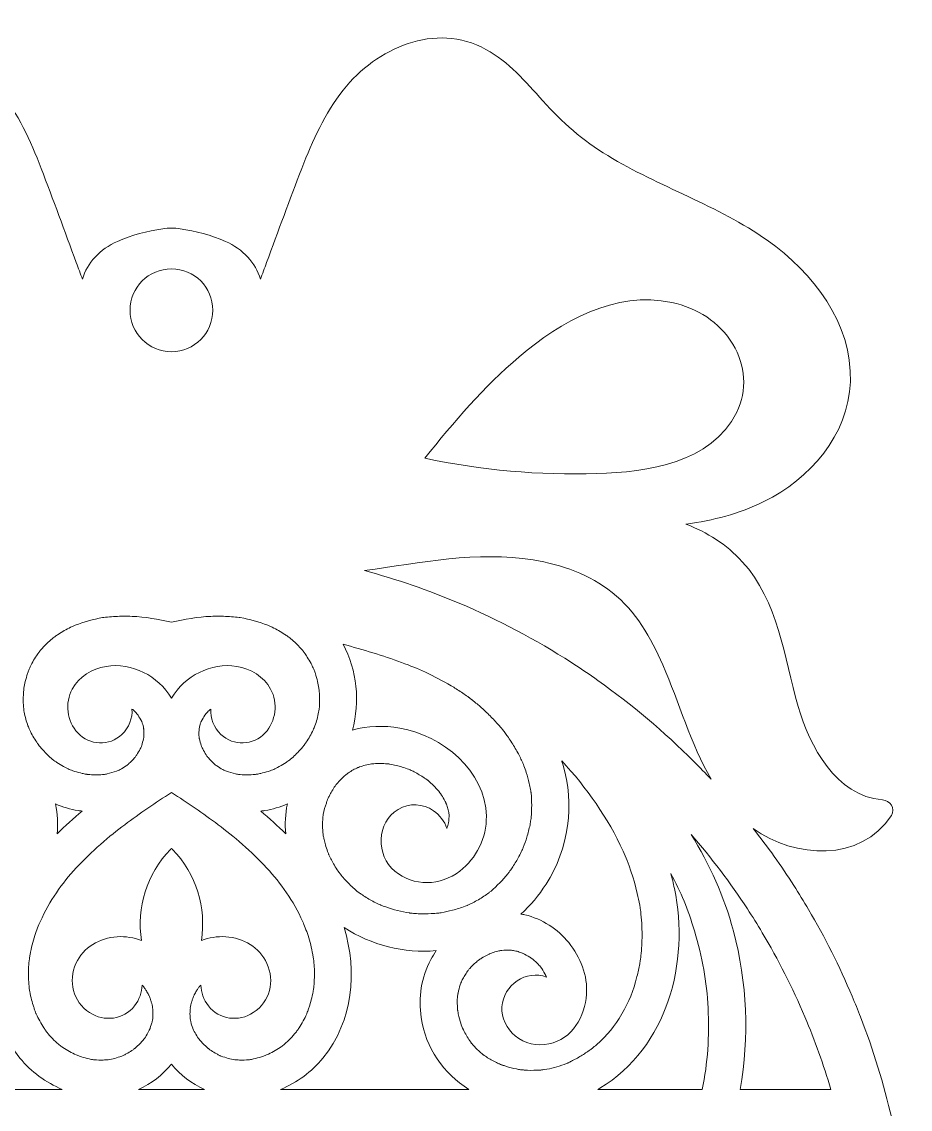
# Model space of a CAD drawing. Extents: x 466 to 614, y -640 to -438.
# Drawn here: x 524.9 to 614.4, y -548 to -438.4 of the extents above; entities that cross this region are included whole.
import ezdxf

# ---------------------------------------------------------------- set-up
doc = ezdxf.new("R2010")
doc.units = 0
doc.header["$MEASUREMENT"] = 0
doc.layers.add('Layer 1', color=7, linetype='Continuous', lineweight=0)

msp = doc.modelspace()

# ---------------------------------------------------------------- linework, layer by layer
at = {"layer": 'Layer 1'}
for points, knots in [([(614.2, -559.45), (613.62, -552.3), (612.03, -545.33), (609.43, -538.66), (609.17, -537.96), (608.88, -537.27), (608.59, -536.58), (607.31, -533.55), (605.85, -530.63), (604.19, -527.83), (603.72, -527.01), (603.22, -526.21), (602.71, -525.41), (601.44, -523.43), (600.08, -521.52), (598.63, -519.66), (602.79, -522.69), (609.45, -523.12), (612.54, -518.35), (613, -517.64), (612.38, -516.84), (611.64, -516.78), (606.96, -516.4), (604.3, -511.36), (603.15, -507.37), (601.7, -502.36), (601.18, -496.79), (597.51, -492.78), (595.92, -491.03), (593.97, -489.82), (591.84, -488.99), (594.56, -488.63), (597.21, -487.96), (599.7, -486.73), (604.34, -484.43), (608.21, -480.03), (608.41, -474.67), (608.64, -468.74), (604.65, -463.65), (600.04, -460.39), (595.05, -456.87), (589.15, -455.01), (583.96, -451.86), (581.46, -450.34), (579.36, -448.5), (577.41, -446.33), (575.7, -444.42), (573.97, -442.39), (571.69, -441.15), (566.58, -438.37), (560.67, -440.99), (557.31, -445.25), (555.46, -447.61), (554.22, -450.35), (553.13, -453.14), (551.91, -456.29), (550.76, -459.47), (549.59, -462.64), (549.38, -463.2), (549.17, -463.76), (548.96, -464.32), (548.51, -462.65), (547.19, -461.28), (545.45, -460.51), (544.03, -459.87), (542.42, -459.46), (540.88, -459.23), (540.59, -459.18), (540.29, -459.16), (540, -459.16), (539.71, -459.16), (539.41, -459.18), (539.12, -459.23), (537.58, -459.46), (535.97, -459.87), (534.55, -460.51), (532.81, -461.28), (531.49, -462.65), (531.04, -464.32), (530.83, -463.76), (530.62, -463.2), (530.41, -462.64), (529.24, -459.47), (528.09, -456.29), (526.87, -453.14), (525.78, -450.35), (524.54, -447.61), (522.69, -445.25), (519.33, -440.99), (513.42, -438.37), (508.31, -441.15), (506.03, -442.39), (504.3, -444.42), (502.59, -446.33), (500.64, -448.5), (498.54, -450.34), (496.04, -451.86), (490.85, -455.01), (484.95, -456.87), (479.96, -460.39), (475.35, -463.65), (471.36, -468.74), (471.59, -474.67), (471.79, -480.03), (475.66, -484.43), (480.3, -486.73), (482.79, -487.96), (485.44, -488.63), (488.16, -488.99), (486.03, -489.82), (484.08, -491.03), (482.49, -492.78), (478.82, -496.79), (478.3, -502.36), (476.85, -507.37), (475.7, -511.36), (473.04, -516.4), (468.36, -516.78), (467.62, -516.84), (467, -517.64), (467.46, -518.35), (470.55, -523.12), (477.21, -522.69), (481.37, -519.66), (479.92, -521.52), (478.56, -523.43), (477.29, -525.41), (476.78, -526.21), (476.28, -527.01), (475.81, -527.83), (474.15, -530.63), (472.69, -533.55), (471.41, -536.58), (471.12, -537.27), (470.83, -537.96), (470.57, -538.66), (467.97, -545.33), (466.38, -552.3), (465.8, -559.45), (465.64, -561.47), (465.56, -563.51), (465.56, -565.56), (465.56, -574.85), (467.24, -583.89), (470.57, -592.46), (470.83, -593.15), (471.12, -593.84), (471.41, -594.53), (474.2, -601.13), (477.89, -607.23), (482.41, -612.74), (482.41, -612.74), (482.35, -612.84), (482.35, -612.84), (482.35, -612.84), (482.49, -612.84), (482.49, -612.84), (484.02, -614.69), (485.64, -616.48), (487.36, -618.2), (494.2, -625.03), (502.16, -630.4), (511.02, -634.15), (520.2, -638.03), (529.95, -640), (540, -640), (550.05, -640), (559.8, -638.03), (568.98, -634.15), (577.84, -630.4), (585.8, -625.03), (592.64, -618.2), (594.36, -616.48), (595.98, -614.69), (597.51, -612.84), (597.51, -612.84), (597.65, -612.84), (597.65, -612.84), (597.65, -612.84), (597.59, -612.74), (597.59, -612.74), (602.11, -607.23), (605.8, -601.13), (608.59, -594.53), (608.88, -593.84), (609.17, -593.15), (609.43, -592.46), (612.76, -583.89), (614.44, -574.85), (614.44, -565.56), (614.44, -563.51), (614.36, -561.47), (614.2, -559.45)], [0, 0, 0, 0, 1, 1, 1, 2, 2, 2, 3, 3, 3, 4, 4, 4, 5, 5, 5, 6, 6, 6, 7, 7, 7, 8, 8, 8, 9, 9, 9, 10, 10, 10, 11, 11, 11, 12, 12, 12, 13, 13, 13, 14, 14, 14, 15, 15, 15, 16, 16, 16, 17, 17, 17, 18, 18, 18, 19, 19, 19, 20, 20, 20, 21, 21, 21, 22, 22, 22, 23, 23, 23, 24, 24, 24, 25, 25, 25, 26, 26, 26, 27, 27, 27, 28, 28, 28, 29, 29, 29, 30, 30, 30, 31, 31, 31, 32, 32, 32, 33, 33, 33, 34, 34, 34, 35, 35, 35, 36, 36, 36, 37, 37, 37, 38, 38, 38, 39, 39, 39, 40, 40, 40, 41, 41, 41, 42, 42, 42, 43, 43, 43, 44, 44, 44, 45, 45, 45, 46, 46, 46, 47, 47, 47, 48, 48, 48, 49, 49, 49, 50, 50, 50, 51, 51, 51, 52, 52, 52, 53, 53, 53, 54, 54, 54, 55, 55, 55, 56, 56, 56, 57, 57, 57, 58, 58, 58, 59, 59, 59, 60, 60, 60, 61, 61, 61, 62, 62, 62, 63, 63, 63, 64, 64, 64, 64]), ([(540, -463.27), (542.3, -463.27), (544.17, -465.14), (544.17, -467.44), (544.17, -469.75), (542.3, -471.62), (540, -471.62), (537.7, -471.62), (535.83, -469.75), (535.83, -467.44), (535.83, -465.14), (537.7, -463.27), (540, -463.27)], [0, 0, 0, 0, 1, 1, 1, 2, 2, 2, 3, 3, 3, 4, 4, 4, 4]), ([(575.05, -472.12), (579.23, -468.56), (584.72, -465.44), (590.41, -466.66), (592.94, -467.2), (595.22, -468.61), (596.57, -470.87), (597.81, -472.97), (598.07, -475.52), (596.96, -477.72), (594.34, -482.87), (588.03, -483.74), (582.87, -483.9), (577.04, -484.09), (571.22, -483.56), (565.53, -482.35), (568.44, -478.71), (571.48, -475.14), (575.05, -472.12)], [0, 0, 0, 0, 1, 1, 1, 2, 2, 2, 3, 3, 3, 4, 4, 4, 5, 5, 5, 6, 6, 6, 6]), ([(576.44, -492.61), (579.29, -493.08), (582.14, -494.05), (584.42, -495.88), (586.78, -497.78), (588.32, -500.45), (589.52, -503.19), (591.16, -506.95), (592.3, -511.13), (594.38, -514.71), (593.81, -514.1), (593.23, -513.51), (592.64, -512.92), (589.63, -509.91), (586.4, -507.18), (582.98, -504.76), (582.1, -504.13), (581.2, -503.53), (580.3, -502.94), (576.72, -500.64), (572.94, -498.64), (568.98, -496.96), (565.87, -495.65), (562.69, -494.55), (559.46, -493.68), (565.1, -492.9), (570.78, -491.68), (576.44, -492.61)], [0, 0, 0, 0, 1, 1, 1, 2, 2, 2, 3, 3, 3, 4, 4, 4, 5, 5, 5, 6, 6, 6, 7, 7, 7, 8, 8, 8, 9, 9, 9, 9]), ([(525.09, -506.03), (525.09, -505.97), (525.16, -505.42), (525.14, -505.52), (525.18, -505.3), (525.22, -505.08), (525.27, -504.87), (525.34, -504.59), (525.42, -504.33), (525.5, -504.06), (525.54, -503.94), (525.59, -503.82), (525.63, -503.71), (525.64, -503.68), (525.69, -503.56), (525.72, -503.49), (525.75, -503.42), (525.8, -503.32), (525.81, -503.3), (525.85, -503.21), (525.89, -503.13), (525.93, -503.05), (526.05, -502.83), (526.17, -502.61), (526.31, -502.4), (526.41, -502.24), (526.51, -502.09), (526.62, -501.94), (526.63, -501.92), (526.68, -501.85), (526.71, -501.82), (526.83, -501.67), (526.96, -501.53), (527.09, -501.39), (527.25, -501.21), (527.42, -501.04), (527.6, -500.87), (527.69, -500.79), (527.78, -500.71), (527.87, -500.63), (527.89, -500.62), (527.97, -500.56), (528.02, -500.51), (528.09, -500.46), (528.26, -500.33), (528.28, -500.32), (528.38, -500.25), (528.48, -500.18), (528.58, -500.11), (528.78, -499.98), (528.99, -499.85), (529.2, -499.73), (529.41, -499.61), (529.63, -499.5), (529.84, -499.39), (529.95, -499.34), (530.06, -499.29), (530.17, -499.24), (530.19, -499.23), (530.24, -499.21), (530.29, -499.19), (531.18, -498.84), (532.11, -498.58), (533.06, -498.42), (533.08, -498.42), (533.28, -498.39), (533.37, -498.38), (533.44, -498.37), (533.54, -498.36), (533.56, -498.36), (533.82, -498.33), (534.09, -498.31), (534.35, -498.3), (534.91, -498.27), (535.47, -498.27), (536.03, -498.29), (537.35, -498.35), (538.67, -498.57), (540, -498.88), (541.33, -498.57), (542.65, -498.35), (543.97, -498.29), (544.53, -498.27), (545.09, -498.27), (545.65, -498.3), (545.91, -498.31), (546.18, -498.33), (546.44, -498.36), (546.46, -498.36), (546.56, -498.37), (546.63, -498.38), (546.72, -498.39), (546.92, -498.42), (546.94, -498.42), (547.89, -498.58), (548.82, -498.84), (549.71, -499.19), (549.76, -499.21), (549.81, -499.23), (549.83, -499.24), (549.94, -499.29), (550.05, -499.34), (550.16, -499.39), (550.37, -499.5), (550.59, -499.61), (550.8, -499.73), (551.01, -499.85), (551.22, -499.98), (551.42, -500.11), (551.52, -500.18), (551.62, -500.25), (551.72, -500.32), (551.74, -500.33), (551.91, -500.46), (551.98, -500.51), (552.03, -500.56), (552.11, -500.62), (552.13, -500.63), (552.22, -500.71), (552.31, -500.79), (552.4, -500.87), (552.58, -501.04), (552.75, -501.21), (552.91, -501.39), (553.04, -501.53), (553.17, -501.67), (553.29, -501.82), (553.32, -501.85), (553.37, -501.92), (553.38, -501.94), (553.49, -502.09), (553.59, -502.24), (553.69, -502.4), (553.83, -502.61), (553.95, -502.83), (554.07, -503.05), (554.11, -503.13), (554.15, -503.21), (554.19, -503.3), (554.2, -503.32), (554.25, -503.42), (554.28, -503.49), (554.31, -503.56), (554.36, -503.68), (554.37, -503.71), (554.41, -503.82), (554.46, -503.94), (554.5, -504.06), (554.58, -504.33), (554.66, -504.59), (554.73, -504.87), (554.78, -505.08), (554.82, -505.3), (554.86, -505.52), (554.84, -505.42), (554.91, -505.97), (554.91, -506.03), (554.95, -506.56), (554.94, -507.09), (554.89, -507.61), (554.89, -507.63), (554.89, -507.64), (554.88, -507.65), (554.87, -507.75), (554.85, -507.85), (554.83, -507.94), (554.79, -508.18), (554.73, -508.41), (554.67, -508.64), (554.61, -508.86), (554.54, -509.09), (554.46, -509.31), (554.43, -509.38), (554.41, -509.45), (554.38, -509.52), (554.36, -509.56), (554.29, -509.71), (554.28, -509.75), (554.08, -510.17), (553.84, -510.58), (553.58, -510.97), (553.52, -511.07), (553.45, -511.16), (553.38, -511.26), (553.37, -511.28), (553.36, -511.29), (553.35, -511.3), (553.19, -511.51), (553.02, -511.7), (552.84, -511.89), (552.54, -512.21), (552.22, -512.51), (551.88, -512.78), (551.89, -512.77), (551.61, -512.97), (551.55, -513.01), (551.33, -513.16), (551.1, -513.29), (550.87, -513.42), (550.33, -513.72), (550.29, -513.74), (549.75, -513.91), (549.5, -513.99), (549.24, -514.06), (548.99, -514.12), (548.86, -514.15), (548.73, -514.17), (548.6, -514.2), (548.56, -514.2), (548.52, -514.21), (548.48, -514.22), (548.46, -514.22), (548.44, -514.22), (548.41, -514.22), (547.92, -514.27), (547.43, -514.27), (546.94, -514.24), (546.89, -514.23), (546.86, -514.23), (546.83, -514.23), (546.71, -514.21), (546.59, -514.19), (546.47, -514.16), (546.15, -514.09), (545.84, -514), (545.53, -513.89), (545.51, -513.88), (545.41, -513.84), (545.37, -513.82), (545.3, -513.79), (545.24, -513.76), (545.18, -513.72), (544.97, -513.62), (544.78, -513.5), (544.58, -513.37), (544.56, -513.35), (544.47, -513.28), (544.42, -513.24), (544.37, -513.2), (544.3, -513.14), (544.28, -513.12), (544.08, -512.95), (543.91, -512.76), (543.73, -512.56), (543.71, -512.54), (543.69, -512.52), (543.67, -512.5), (543.61, -512.42), (543.55, -512.33), (543.5, -512.25), (543.37, -512.06), (543.25, -511.86), (543.15, -511.65), (543.11, -511.57), (543.07, -511.49), (543.03, -511.41), (543.02, -511.38), (543.01, -511.35), (543, -511.31), (542.93, -511.09), (542.87, -510.87), (542.82, -510.64), (542.81, -510.6), (542.8, -510.57), (542.79, -510.54), (542.78, -510.46), (542.78, -510.38), (542.77, -510.29), (542.76, -510.06), (542.78, -509.84), (542.78, -509.6), (542.78, -509.97), (542.82, -509.43), (542.86, -509.28), (542.89, -509.18), (542.93, -509.07), (542.96, -508.97), (542.97, -508.94), (542.97, -508.93), (542.98, -508.91), (542.98, -508.9), (542.99, -508.89), (543, -508.88), (543.13, -508.67), (543.24, -508.45), (543.37, -508.24), (543.38, -508.22), (543.39, -508.21), (543.4, -508.2), (543.5, -508.08), (543.6, -507.97), (543.71, -507.85), (543.75, -507.81), (543.89, -507.7), (543.98, -507.63), (543.91, -508.55), (544.26, -509.48), (544.99, -510.19), (546.25, -511.39), (548.25, -511.31), (549.44, -510.04), (550.53, -508.86), (550.77, -507.03), (549.99, -505.62), (549.31, -504.37), (547.98, -503.55), (546.59, -503.33), (543.97, -502.91), (541.34, -504.29), (540, -506.53), (538.66, -504.29), (536.03, -502.91), (533.41, -503.33), (532.02, -503.55), (530.69, -504.37), (530.01, -505.62), (529.23, -507.03), (529.47, -508.86), (530.56, -510.04), (531.75, -511.31), (533.75, -511.39), (535.01, -510.19), (535.74, -509.48), (536.09, -508.55), (536.02, -507.63), (536.11, -507.7), (536.25, -507.81), (536.29, -507.85), (536.4, -507.97), (536.5, -508.08), (536.6, -508.2), (536.61, -508.21), (536.62, -508.22), (536.63, -508.24), (536.76, -508.45), (536.87, -508.67), (537, -508.88), (537.01, -508.89), (537.02, -508.9), (537.02, -508.91), (537.03, -508.93), (537.03, -508.94), (537.04, -508.97), (537.07, -509.07), (537.11, -509.18), (537.14, -509.28), (537.18, -509.43), (537.22, -509.97), (537.22, -509.6), (537.22, -509.84), (537.24, -510.06), (537.23, -510.29), (537.22, -510.38), (537.22, -510.46), (537.21, -510.54), (537.2, -510.57), (537.19, -510.6), (537.18, -510.64), (537.13, -510.87), (537.07, -511.09), (537, -511.31), (536.99, -511.35), (536.98, -511.38), (536.97, -511.41), (536.93, -511.49), (536.89, -511.57), (536.85, -511.65), (536.75, -511.86), (536.63, -512.06), (536.5, -512.25), (536.45, -512.33), (536.39, -512.42), (536.33, -512.5), (536.31, -512.52), (536.29, -512.54), (536.27, -512.56), (536.09, -512.76), (535.92, -512.95), (535.72, -513.12), (535.7, -513.14), (535.63, -513.2), (535.58, -513.24), (535.53, -513.28), (535.44, -513.35), (535.42, -513.37), (535.22, -513.5), (535.03, -513.62), (534.82, -513.72), (534.76, -513.76), (534.7, -513.79), (534.63, -513.82), (534.59, -513.84), (534.49, -513.88), (534.47, -513.89), (534.16, -514), (533.85, -514.09), (533.53, -514.16), (533.41, -514.19), (533.29, -514.21), (533.17, -514.23), (533.14, -514.23), (533.11, -514.23), (533.06, -514.24), (532.57, -514.27), (532.08, -514.27), (531.59, -514.22), (531.56, -514.22), (531.54, -514.22), (531.52, -514.22), (531.48, -514.21), (531.44, -514.2), (531.4, -514.2), (531.27, -514.17), (531.14, -514.15), (531.01, -514.12), (530.76, -514.06), (530.5, -513.99), (530.25, -513.91), (529.71, -513.74), (529.67, -513.72), (529.13, -513.42), (528.9, -513.29), (528.67, -513.16), (528.45, -513.01), (528.39, -512.97), (528.11, -512.77), (528.12, -512.78), (527.78, -512.51), (527.46, -512.21), (527.16, -511.89), (526.98, -511.7), (526.81, -511.51), (526.65, -511.3), (526.64, -511.29), (526.63, -511.28), (526.62, -511.26), (526.55, -511.16), (526.48, -511.07), (526.42, -510.97), (526.16, -510.58), (525.92, -510.17), (525.72, -509.75), (525.71, -509.71), (525.64, -509.56), (525.62, -509.52), (525.59, -509.45), (525.57, -509.38), (525.54, -509.31), (525.46, -509.09), (525.39, -508.86), (525.33, -508.64), (525.27, -508.41), (525.21, -508.18), (525.17, -507.94), (525.15, -507.85), (525.13, -507.75), (525.12, -507.65), (525.11, -507.64), (525.11, -507.63), (525.11, -507.61), (525.06, -507.09), (525.05, -506.56), (525.09, -506.03)], [0, 0, 0, 0, 1, 1, 1, 2, 2, 2, 3, 3, 3, 4, 4, 4, 5, 5, 5, 6, 6, 6, 7, 7, 7, 8, 8, 8, 9, 9, 9, 10, 10, 10, 11, 11, 11, 12, 12, 12, 13, 13, 13, 14, 14, 14, 15, 15, 15, 16, 16, 16, 17, 17, 17, 18, 18, 18, 19, 19, 19, 20, 20, 20, 21, 21, 21, 22, 22, 22, 23, 23, 23, 24, 24, 24, 25, 25, 25, 26, 26, 26, 27, 27, 27, 28, 28, 28, 29, 29, 29, 30, 30, 30, 31, 31, 31, 32, 32, 32, 33, 33, 33, 34, 34, 34, 35, 35, 35, 36, 36, 36, 37, 37, 37, 38, 38, 38, 39, 39, 39, 40, 40, 40, 41, 41, 41, 42, 42, 42, 43, 43, 43, 44, 44, 44, 45, 45, 45, 46, 46, 46, 47, 47, 47, 48, 48, 48, 49, 49, 49, 50, 50, 50, 51, 51, 51, 52, 52, 52, 53, 53, 53, 54, 54, 54, 55, 55, 55, 56, 56, 56, 57, 57, 57, 58, 58, 58, 59, 59, 59, 60, 60, 60, 61, 61, 61, 62, 62, 62, 63, 63, 63, 64, 64, 64, 65, 65, 65, 66, 66, 66, 67, 67, 67, 68, 68, 68, 69, 69, 69, 70, 70, 70, 71, 71, 71, 72, 72, 72, 73, 73, 73, 74, 74, 74, 75, 75, 75, 76, 76, 76, 77, 77, 77, 78, 78, 78, 79, 79, 79, 80, 80, 80, 81, 81, 81, 82, 82, 82, 83, 83, 83, 84, 84, 84, 85, 85, 85, 86, 86, 86, 87, 87, 87, 88, 88, 88, 89, 89, 89, 90, 90, 90, 91, 91, 91, 92, 92, 92, 93, 93, 93, 94, 94, 94, 95, 95, 95, 96, 96, 96, 97, 97, 97, 98, 98, 98, 99, 99, 99, 100, 100, 100, 101, 101, 101, 102, 102, 102, 103, 103, 103, 104, 104, 104, 105, 105, 105, 106, 106, 106, 107, 107, 107, 108, 108, 108, 109, 109, 109, 110, 110, 110, 111, 111, 111, 112, 112, 112, 113, 113, 113, 114, 114, 114, 115, 115, 115, 116, 116, 116, 117, 117, 117, 118, 118, 118, 119, 119, 119, 120, 120, 120, 121, 121, 121, 122, 122, 122, 123, 123, 123, 124, 124, 124, 125, 125, 125, 126, 126, 126, 127, 127, 127, 128, 128, 128, 129, 129, 129, 130, 130, 130, 131, 131, 131, 132, 132, 132, 133, 133, 133, 134, 134, 134, 135, 135, 135, 136, 136, 136, 137, 137, 137, 138, 138, 138, 139, 139, 139, 140, 140, 140, 141, 141, 141, 142, 142, 142, 143, 143, 143, 144, 144, 144, 145, 145, 145, 146, 146, 146, 147, 147, 147, 148, 148, 148, 149, 149, 149, 150, 150, 150, 151, 151, 151, 152, 152, 152, 153, 153, 153, 154, 154, 154, 154]), ([(555.23, -519.11), (555.23, -518.91), (555.26, -518.72), (555.26, -518.52), (555.26, -518.51), (555.26, -518.5), (555.26, -518.5), (555.27, -518.42), (555.29, -518.33), (555.3, -518.25), (555.38, -517.86), (555.48, -517.47), (555.61, -517.1), (555.64, -516.99), (555.68, -516.88), (555.72, -516.77), (555.72, -516.77), (555.74, -516.72), (555.76, -516.68), (555.78, -516.64), (555.8, -516.6), (555.8, -516.59), (555.85, -516.49), (555.9, -516.39), (555.95, -516.29), (556.14, -515.93), (556.35, -515.6), (556.58, -515.27), (556.59, -515.26), (556.6, -515.25), (556.61, -515.23), (556.66, -515.17), (556.71, -515.11), (556.76, -515.06), (556.89, -514.91), (557.03, -514.76), (557.17, -514.62), (557.29, -514.51), (557.41, -514.39), (557.54, -514.28), (557.57, -514.26), (557.59, -514.24), (557.6, -514.23), (557.68, -514.17), (557.75, -514.12), (557.83, -514.06), (558.13, -513.86), (558.45, -513.67), (558.79, -513.52), (558.76, -513.54), (559.14, -513.4), (559.21, -513.38), (559.42, -513.32), (559.64, -513.26), (559.86, -513.21), (559.96, -513.19), (560.06, -513.17), (560.16, -513.16), (560.18, -513.16), (560.19, -513.16), (560.21, -513.15), (560.43, -513.13), (560.66, -513.12), (560.88, -513.12), (561.11, -513.11), (561.33, -513.12), (561.56, -513.14), (561.65, -513.14), (561.75, -513.15), (561.85, -513.16), (561.9, -513.16), (561.94, -513.17), (561.96, -513.17), (561.95, -513.17), (561.96, -513.17), (562.02, -513.18), (562.44, -513.26), (562.85, -513.35), (563.25, -513.48), (563.47, -513.55), (563.68, -513.62), (563.9, -513.7), (563.93, -513.71), (563.95, -513.72), (563.96, -513.73), (564.09, -513.78), (564.21, -513.84), (564.34, -513.9), (564.68, -514.08), (565.02, -514.27), (565.35, -514.48), (565.45, -514.55), (565.54, -514.61), (565.64, -514.68), (565.64, -514.68), (565.69, -514.72), (565.73, -514.74), (565.77, -514.77), (565.81, -514.81), (565.82, -514.81), (565.93, -514.9), (566.04, -515), (566.15, -515.1), (566.43, -515.35), (566.69, -515.63), (566.94, -515.91), (566.96, -515.93), (566.97, -515.95), (566.99, -515.97), (567.03, -516.03), (567.08, -516.09), (567.12, -516.15), (567.25, -516.34), (567.37, -516.54), (567.48, -516.74), (567.52, -516.81), (567.65, -517.1), (567.66, -517.1), (567.72, -517.25), (567.77, -517.4), (567.82, -517.55), (567.86, -517.72), (567.91, -517.88), (567.94, -518.05), (567.94, -518.08), (567.96, -518.2), (567.97, -518.26), (567.97, -518.31), (567.97, -518.35), (567.97, -518.37), (567.97, -518.55), (567.96, -518.73), (567.95, -518.91), (567.95, -518.92), (567.95, -518.93), (567.95, -518.95), (567.94, -519.01), (567.92, -519.08), (567.91, -519.1), (567.87, -519.28), (567.81, -519.46), (567.76, -519.63), (567.76, -519.64), (567.76, -519.65), (567.76, -519.66), (567.52, -518.95), (567.02, -518.31), (566.4, -517.88), (565.35, -517.14), (563.95, -517.08), (562.84, -517.74), (560.63, -519.06), (560.6, -522.38), (562.5, -523.97), (564.38, -525.55), (567.14, -525.45), (569.05, -523.97), (570.73, -522.67), (571.77, -520.58), (571.73, -518.44), (571.66, -513.85), (567.27, -510.29), (563.02, -509.55), (561.43, -509.28), (559.77, -509.31), (558.23, -509.75), (559.03, -506.88), (558.7, -503.74), (557.29, -501.1), (558.3, -501.38), (559.3, -501.66), (560.3, -501.96), (561.27, -502.26), (562.22, -502.58), (563.17, -502.93), (564.15, -503.29), (564.71, -503.51), (565.6, -503.93), (566.48, -504.34), (567.34, -504.79), (568.17, -505.28), (568.53, -505.49), (568.88, -505.71), (569.22, -505.94), (569.39, -506.06), (569.57, -506.18), (569.74, -506.3), (569.81, -506.35), (569.89, -506.4), (569.96, -506.46), (569.95, -506.45), (570.13, -506.59), (570.21, -506.64), (570.25, -506.67), (570.3, -506.71), (570.3, -506.71), (570.39, -506.78), (570.49, -506.86), (570.58, -506.94), (570.72, -507.05), (570.86, -507.17), (571, -507.29), (571.34, -507.58), (571.67, -507.89), (571.99, -508.21), (572.3, -508.51), (572.59, -508.81), (572.87, -509.13), (572.99, -509.26), (573.1, -509.4), (573.22, -509.54), (573.3, -509.63), (573.37, -509.72), (573.45, -509.81), (573.46, -509.83), (573.56, -509.95), (573.59, -510), (573.65, -510.08), (573.81, -510.3), (573.86, -510.36), (573.98, -510.53), (574.1, -510.71), (574.21, -510.88), (574.45, -511.26), (574.68, -511.64), (574.89, -512.03), (575.08, -512.37), (575.24, -512.71), (575.4, -513.06), (575.4, -513.07), (575.41, -513.07), (575.41, -513.08), (575.44, -513.17), (575.48, -513.26), (575.51, -513.35), (575.6, -513.57), (575.68, -513.79), (575.75, -514.02), (575.87, -514.38), (575.97, -514.75), (576.05, -515.13), (576.1, -515.33), (576.14, -515.53), (576.18, -515.74), (576.19, -515.82), (576.2, -515.91), (576.22, -516), (576.23, -516.02), (576.23, -516.03), (576.23, -516.04), (576.23, -516.06), (576.23, -516.08), (576.24, -516.12), (576.31, -516.92), (576.32, -517.72), (576.25, -518.52), (576.24, -518.61), (576.23, -518.69), (576.22, -518.78), (576.22, -518.78), (576.22, -518.79), (576.22, -518.79), (576.18, -518.96), (576.16, -519.13), (576.13, -519.3), (576.04, -519.72), (575.94, -520.14), (575.81, -520.55), (575.71, -520.9), (575.59, -521.24), (575.45, -521.58), (575.45, -521.57), (575.36, -521.8), (575.32, -521.87), (575.23, -522.07), (575.12, -522.28), (575.02, -522.48), (574.83, -522.84), (574.62, -523.18), (574.4, -523.52), (574.31, -523.67), (574.21, -523.81), (574.11, -523.95), (574.05, -524.03), (573.99, -524.11), (573.93, -524.2), (573.92, -524.21), (573.9, -524.23), (573.89, -524.25), (573.37, -524.87), (572.82, -525.45), (572.2, -525.97), (572.13, -526.03), (572.06, -526.09), (571.98, -526.15), (571.98, -526.15), (571.98, -526.15), (571.98, -526.15), (571.81, -526.27), (571.65, -526.39), (571.48, -526.5), (571.12, -526.74), (570.74, -526.96), (570.36, -527.16), (570.2, -527.24), (570.04, -527.31), (569.87, -527.39), (569.85, -527.4), (569.83, -527.41), (569.82, -527.42), (569.74, -527.45), (569.66, -527.48), (569.58, -527.51), (569.17, -527.67), (568.74, -527.8), (568.31, -527.91), (567.94, -528.01), (567.56, -528.09), (567.18, -528.16), (567.15, -528.16), (567.07, -528.17), (567.03, -528.18), (566.98, -528.19), (566.93, -528.19), (566.89, -528.2), (566.65, -528.22), (566.41, -528.24), (566.17, -528.25), (565.79, -528.27), (565.4, -528.27), (565.01, -528.26), (564.81, -528.25), (564.6, -528.24), (564.39, -528.22), (564.3, -528.21), (564.21, -528.2), (564.12, -528.2), (564.08, -528.19), (564.05, -528.19), (564.02, -528.19), (564.02, -528.19), (564.01, -528.19), (564, -528.18), (563.18, -528.04), (562.37, -527.86), (561.59, -527.58), (561.42, -527.52), (561.25, -527.46), (561.09, -527.4), (561.11, -527.4), (560.78, -527.25), (560.72, -527.22), (560.35, -527.04), (559.98, -526.84), (559.63, -526.62), (559.45, -526.51), (559.28, -526.4), (559.11, -526.28), (559.01, -526.22), (558.92, -526.15), (558.82, -526.08), (558.47, -525.8), (558.13, -525.49), (557.81, -525.16), (557.53, -524.88), (557.26, -524.58), (557.02, -524.27), (556.88, -524.1), (557, -524.25), (557.03, -524.28), (556.96, -524.18), (556.88, -524.08), (556.81, -523.98), (556.67, -523.78), (556.54, -523.57), (556.42, -523.36), (556.21, -523.02), (556.03, -522.67), (555.86, -522.31), (555.85, -522.29), (555.85, -522.28), (555.84, -522.27), (555.81, -522.18), (555.77, -522.09), (555.74, -521.99), (555.65, -521.76), (555.58, -521.53), (555.51, -521.3), (555.46, -521.12), (555.42, -520.95), (555.38, -520.77), (555.35, -520.65), (555.33, -520.53), (555.3, -520.41), (555.3, -520.41), (555.3, -520.37), (555.29, -520.33), (555.28, -520.26), (555.26, -520.12), (555.26, -520.1), (555.25, -520), (555.24, -519.91), (555.24, -519.82), (555.22, -519.59), (555.22, -519.35), (555.23, -519.11)], [0, 0, 0, 0, 1, 1, 1, 2, 2, 2, 3, 3, 3, 4, 4, 4, 5, 5, 5, 6, 6, 6, 7, 7, 7, 8, 8, 8, 9, 9, 9, 10, 10, 10, 11, 11, 11, 12, 12, 12, 13, 13, 13, 14, 14, 14, 15, 15, 15, 16, 16, 16, 17, 17, 17, 18, 18, 18, 19, 19, 19, 20, 20, 20, 21, 21, 21, 22, 22, 22, 23, 23, 23, 24, 24, 24, 25, 25, 25, 26, 26, 26, 27, 27, 27, 28, 28, 28, 29, 29, 29, 30, 30, 30, 31, 31, 31, 32, 32, 32, 33, 33, 33, 34, 34, 34, 35, 35, 35, 36, 36, 36, 37, 37, 37, 38, 38, 38, 39, 39, 39, 40, 40, 40, 41, 41, 41, 42, 42, 42, 43, 43, 43, 44, 44, 44, 45, 45, 45, 46, 46, 46, 47, 47, 47, 48, 48, 48, 49, 49, 49, 50, 50, 50, 51, 51, 51, 52, 52, 52, 53, 53, 53, 54, 54, 54, 55, 55, 55, 56, 56, 56, 57, 57, 57, 58, 58, 58, 59, 59, 59, 60, 60, 60, 61, 61, 61, 62, 62, 62, 63, 63, 63, 64, 64, 64, 65, 65, 65, 66, 66, 66, 67, 67, 67, 68, 68, 68, 69, 69, 69, 70, 70, 70, 71, 71, 71, 72, 72, 72, 73, 73, 73, 74, 74, 74, 75, 75, 75, 76, 76, 76, 77, 77, 77, 78, 78, 78, 79, 79, 79, 80, 80, 80, 81, 81, 81, 82, 82, 82, 83, 83, 83, 84, 84, 84, 85, 85, 85, 86, 86, 86, 87, 87, 87, 88, 88, 88, 89, 89, 89, 90, 90, 90, 91, 91, 91, 92, 92, 92, 93, 93, 93, 94, 94, 94, 95, 95, 95, 96, 96, 96, 97, 97, 97, 98, 98, 98, 99, 99, 99, 100, 100, 100, 101, 101, 101, 102, 102, 102, 103, 103, 103, 104, 104, 104, 105, 105, 105, 106, 106, 106, 107, 107, 107, 108, 108, 108, 109, 109, 109, 110, 110, 110, 111, 111, 111, 112, 112, 112, 113, 113, 113, 114, 114, 114, 115, 115, 115, 116, 116, 116, 117, 117, 117, 118, 118, 118, 119, 119, 119, 120, 120, 120, 121, 121, 121, 122, 122, 122, 123, 123, 123, 124, 124, 124, 125, 125, 125, 126, 126, 126, 127, 127, 127, 128, 128, 128, 129, 129, 129, 130, 130, 130, 131, 131, 131, 132, 132, 132, 133, 133, 133, 134, 134, 134, 135, 135, 135, 135]), ([(568.86, -536.37), (568.88, -536.25), (568.9, -536.14), (568.93, -536.02), (568.99, -535.75), (569.07, -535.49), (569.16, -535.24), (569.15, -535.27), (569.28, -534.96), (569.3, -534.93), (569.37, -534.78), (569.46, -534.63), (569.55, -534.48), (569.63, -534.34), (569.73, -534.2), (569.83, -534.05), (569.84, -534.03), (569.86, -534.01), (569.87, -533.99), (569.93, -533.92), (570, -533.84), (570.06, -533.77), (570.25, -533.56), (570.45, -533.35), (570.67, -533.17), (570.69, -533.15), (570.95, -532.94), (570.93, -532.95), (571.03, -532.88), (571.13, -532.81), (571.24, -532.74), (571.48, -532.59), (571.74, -532.45), (572, -532.32), (571.98, -532.33), (572.28, -532.21), (572.31, -532.2), (572.5, -532.14), (572.69, -532.08), (572.88, -532.03), (573.02, -532), (573.15, -531.98), (573.29, -531.95), (572.87, -532.03), (573.54, -531.93), (573.63, -531.93), (573.8, -531.92), (573.97, -531.92), (574.14, -531.93), (574.22, -531.93), (574.29, -531.94), (574.37, -531.95), (574.39, -531.95), (574.42, -531.96), (574.46, -531.96), (574.62, -532), (574.78, -532.03), (574.94, -532.08), (575, -532.1), (575.46, -532.27), (575.37, -532.22), (575.63, -532.35), (575.88, -532.48), (576.12, -532.64), (576.15, -532.66), (576.35, -532.81), (576.39, -532.82), (576.52, -532.93), (576.65, -533.05), (576.77, -533.16), (576.88, -533.28), (577, -533.4), (577.11, -533.52), (577.15, -533.57), (577.19, -533.62), (577.24, -533.67), (577.25, -533.69), (577.28, -533.73), (577.31, -533.78), (577.46, -534.02), (577.6, -534.25), (577.72, -534.49), (577.73, -534.5), (577.76, -534.57), (577.79, -534.64), (575.77, -533.85), (573.42, -535.45), (573.3, -537.65), (573.24, -538.73), (573.79, -539.88), (574.63, -540.56), (575.61, -541.36), (576.8, -541.63), (578.04, -541.37), (580.4, -540.89), (581.65, -538.6), (581.82, -536.38), (581.97, -534.48), (581.19, -532.64), (580.03, -531.17), (578.94, -529.81), (577.32, -528.76), (575.62, -528.37), (575.48, -528.34), (575.35, -528.31), (575.21, -528.29), (576.17, -527.42), (577.02, -526.41), (577.75, -525.28), (580.01, -521.71), (580.67, -517.23), (579.43, -513.19), (579.4, -513.08), (579.36, -512.97), (579.32, -512.86), (581.84, -515.55), (583.99, -518.61), (585.52, -521.97), (586.04, -523.11), (586.6, -524.74), (586.94, -526.22), (587.03, -526.61), (587.11, -527), (587.18, -527.39), (587.21, -527.51), (587.22, -527.64), (587.24, -527.76), (587.25, -527.81), (587.26, -527.85), (587.27, -527.88), (587.27, -527.91), (587.27, -527.95), (587.28, -528), (587.37, -528.81), (587.42, -529.62), (587.42, -530.44), (587.42, -531.13), (587.38, -531.82), (587.31, -532.5), (587.3, -532.52), (587.26, -532.84), (587.26, -532.87), (587.23, -533.02), (587.21, -533.16), (587.19, -533.3), (587.11, -533.73), (587.02, -534.16), (586.91, -534.58), (586.51, -536.13), (586.15, -537.04), (585.39, -538.34), (584.63, -539.64), (584, -540.42), (582.82, -541.47), (582.68, -541.59), (582.54, -541.71), (582.4, -541.83), (582.35, -541.86), (582.32, -541.89), (582.3, -541.91), (582.27, -541.93), (582.24, -541.95), (582.19, -541.98), (581.89, -542.19), (581.59, -542.4), (581.27, -542.59), (580.96, -542.78), (580.63, -542.96), (580.3, -543.12), (580.19, -543.18), (580.08, -543.23), (579.97, -543.28), (579.94, -543.3), (579.91, -543.31), (579.89, -543.32), (579.78, -543.36), (579.68, -543.4), (579.57, -543.44), (578.92, -543.68), (578.25, -543.86), (577.57, -543.97), (577.6, -543.96), (577.23, -544.01), (577.21, -544.01), (577.08, -544.02), (576.96, -544.03), (576.84, -544.03), (576.41, -544.05), (575.97, -544.05), (575.54, -544.01), (575.52, -544.01), (575.2, -543.98), (575.18, -543.98), (575.04, -543.96), (574.9, -543.93), (574.76, -543.9), (574.4, -543.83), (574.05, -543.74), (573.69, -543.63), (573.58, -543.59), (573.46, -543.55), (573.34, -543.51), (573.33, -543.51), (573.01, -543.38), (573, -543.38), (572.65, -543.22), (572.31, -543.04), (571.98, -542.84), (571.82, -542.74), (571.67, -542.64), (571.52, -542.54), (571.47, -542.5), (571.43, -542.48), (571.41, -542.47), (571.38, -542.45), (571.35, -542.42), (571.31, -542.38), (571.08, -542.19), (570.86, -541.99), (570.65, -541.77), (570.53, -541.64), (570.41, -541.51), (570.29, -541.38), (570.26, -541.34), (570.23, -541.31), (570.21, -541.29), (570.2, -541.27), (570.18, -541.24), (570.15, -541.2), (569.92, -540.85), (569.69, -540.51), (569.5, -540.14), (569.26, -539.66), (569.13, -539.34), (568.96, -538.6), (568.92, -538.42), (568.88, -538.25), (568.85, -538.08), (568.84, -538.04), (568.84, -538.01), (568.83, -537.98), (568.83, -537.96), (568.83, -537.92), (568.83, -537.88), (568.81, -537.46), (568.79, -537.06), (568.82, -536.65), (568.83, -536.6), (568.9, -536.12), (568.86, -536.37)], [0, 0, 0, 0, 1, 1, 1, 2, 2, 2, 3, 3, 3, 4, 4, 4, 5, 5, 5, 6, 6, 6, 7, 7, 7, 8, 8, 8, 9, 9, 9, 10, 10, 10, 11, 11, 11, 12, 12, 12, 13, 13, 13, 14, 14, 14, 15, 15, 15, 16, 16, 16, 17, 17, 17, 18, 18, 18, 19, 19, 19, 20, 20, 20, 21, 21, 21, 22, 22, 22, 23, 23, 23, 24, 24, 24, 25, 25, 25, 26, 26, 26, 27, 27, 27, 28, 28, 28, 29, 29, 29, 30, 30, 30, 31, 31, 31, 32, 32, 32, 33, 33, 33, 34, 34, 34, 35, 35, 35, 36, 36, 36, 37, 37, 37, 38, 38, 38, 39, 39, 39, 40, 40, 40, 41, 41, 41, 42, 42, 42, 43, 43, 43, 44, 44, 44, 45, 45, 45, 46, 46, 46, 47, 47, 47, 48, 48, 48, 49, 49, 49, 50, 50, 50, 51, 51, 51, 52, 52, 52, 53, 53, 53, 54, 54, 54, 55, 55, 55, 56, 56, 56, 57, 57, 57, 58, 58, 58, 59, 59, 59, 60, 60, 60, 61, 61, 61, 62, 62, 62, 63, 63, 63, 64, 64, 64, 65, 65, 65, 66, 66, 66, 67, 67, 67, 68, 68, 68, 69, 69, 69, 70, 70, 70, 71, 71, 71, 72, 72, 72, 73, 73, 73, 74, 74, 74, 75, 75, 75, 76, 76, 76, 77, 77, 77, 78, 78, 78, 79, 79, 79, 80, 80, 80, 81, 81, 81, 82, 82, 82, 83, 83, 83, 83]), ([(530.41, -523.64), (531.17, -522.8), (531.99, -522.02), (532.85, -521.27), (533.73, -520.49), (534.52, -519.86), (535.29, -519.29), (536.82, -518.15), (538.4, -517.08), (540, -516.04), (541.6, -517.08), (543.18, -518.15), (544.71, -519.29), (545.48, -519.86), (546.27, -520.49), (547.15, -521.27), (548.01, -522.02), (548.83, -522.8), (549.59, -523.64), (551.07, -525.24), (552.25, -526.9), (553.23, -529.06), (553.38, -529.39), (553.59, -529.93), (553.76, -530.45), (553.96, -531.08), (554.12, -531.72), (554.24, -532.36), (554.26, -532.5), (554.29, -532.64), (554.31, -532.77), (554.32, -532.82), (554.32, -532.85), (554.32, -532.87), (554.33, -532.9), (554.33, -532.94), (554.34, -532.99), (554.36, -533.27), (554.39, -533.54), (554.4, -533.82), (554.42, -534.4), (554.39, -534.99), (554.35, -535.57), (554.35, -535.61), (554.35, -535.65), (554.35, -535.68), (554.34, -535.69), (554.34, -535.71), (554.34, -535.73), (554.32, -535.85), (554.3, -535.98), (554.28, -536.1), (554.22, -536.38), (554.16, -536.66), (554.09, -536.93), (554.03, -537.18), (553.96, -537.42), (553.88, -537.66), (553.84, -537.78), (553.8, -537.9), (553.76, -538.02), (553.75, -538.05), (553.63, -538.34), (553.63, -538.35), (553.41, -538.84), (553.15, -539.31), (552.86, -539.75), (552.79, -539.86), (552.72, -539.96), (552.65, -540.07), (552.64, -540.09), (552.55, -540.2), (552.54, -540.22), (552.37, -540.43), (552.18, -540.64), (551.99, -540.84), (551.79, -541.04), (551.59, -541.23), (551.38, -541.41), (551.36, -541.42), (551.28, -541.49), (551.22, -541.54), (551.14, -541.6), (550.93, -541.75), (550.95, -541.73), (550.52, -542.02), (550.07, -542.28), (549.59, -542.49), (549.55, -542.51), (549.46, -542.55), (549.43, -542.55), (549.32, -542.59), (549.2, -542.64), (549.08, -542.67), (548.82, -542.76), (548.55, -542.83), (548.28, -542.89), (548.14, -542.92), (548, -542.95), (547.86, -542.97), (547.84, -542.97), (547.81, -542.97), (547.79, -542.97), (547.48, -543), (547.18, -543.01), (546.87, -543), (546.77, -543), (546.28, -542.96), (546.37, -542.98), (546.15, -542.94), (545.94, -542.89), (545.72, -542.84), (545.48, -542.77), (545.25, -542.69), (545.01, -542.61), (545.01, -542.61), (545, -542.6), (545, -542.6), (545, -542.6), (545, -542.6), (545, -542.61), (545, -542.6), (545, -542.6), (544.99, -542.6), (544.95, -542.58), (544.89, -542.55), (544.86, -542.54), (544.76, -542.49), (544.66, -542.44), (544.56, -542.38), (544.36, -542.28), (544.17, -542.16), (543.99, -542.04), (543.91, -541.99), (543.83, -541.93), (543.75, -541.88), (543.73, -541.86), (543.71, -541.84), (543.7, -541.83), (543.52, -541.67), (543.33, -541.5), (543.16, -541.33), (543.06, -541.23), (542.97, -541.12), (542.88, -541.02), (542.85, -541), (542.84, -540.98), (542.83, -540.97), (542.82, -540.96), (542.82, -540.96), (542.81, -540.95), (542.56, -540.6), (542.34, -540.23), (542.16, -539.84), (542.18, -539.86), (542.02, -539.42), (542, -539.34), (541.97, -539.23), (541.94, -539.12), (541.92, -539.02), (541.91, -538.96), (541.9, -538.91), (541.89, -538.85), (541.88, -538.63), (541.86, -538.4), (541.87, -538.17), (541.87, -538.05), (541.92, -537.66), (541.9, -537.74), (541.93, -537.55), (541.97, -537.36), (542.03, -537.17), (542.05, -537.07), (542.09, -536.97), (542.12, -536.87), (542.13, -536.83), (542.22, -536.61), (542.25, -536.54), (542.27, -536.49), (542.29, -536.45), (542.3, -536.44), (542.37, -536.29), (542.45, -536.15), (542.53, -536.02), (542.59, -535.93), (542.64, -535.84), (542.7, -535.75), (542.73, -535.72), (542.75, -535.68), (542.78, -535.65), (542.78, -535.64), (542.79, -535.64), (542.79, -535.63), (542.85, -535.57), (542.91, -535.51), (542.96, -535.45), (542.98, -536.19), (543.24, -536.93), (543.72, -537.55), (544.81, -538.95), (546.79, -539.18), (548.25, -538.22), (549.93, -537.13), (550.43, -535.06), (549.62, -533.27), (548.89, -531.63), (547.22, -530.69), (545.47, -530.58), (544.61, -530.53), (543.79, -530.67), (543.02, -530.95), (543.53, -527.68), (542.49, -524.24), (540.1, -521.77), (540.07, -521.74), (540.03, -521.71), (540, -521.68), (539.97, -521.71), (539.93, -521.74), (539.9, -521.77), (537.51, -524.24), (536.47, -527.68), (536.98, -530.95), (536.21, -530.67), (535.39, -530.53), (534.53, -530.58), (532.78, -530.69), (531.11, -531.63), (530.38, -533.27), (529.57, -535.06), (530.07, -537.13), (531.75, -538.22), (533.21, -539.18), (535.19, -538.95), (536.28, -537.55), (536.76, -536.93), (537.02, -536.19), (537.04, -535.45), (537.09, -535.51), (537.15, -535.57), (537.21, -535.63), (537.21, -535.64), (537.22, -535.64), (537.22, -535.65), (537.25, -535.68), (537.27, -535.72), (537.3, -535.75), (537.36, -535.84), (537.41, -535.93), (537.47, -536.02), (537.55, -536.15), (537.63, -536.29), (537.7, -536.44), (537.71, -536.45), (537.73, -536.49), (537.75, -536.54), (537.78, -536.61), (537.87, -536.83), (537.88, -536.87), (537.91, -536.97), (537.95, -537.07), (537.97, -537.17), (538.03, -537.36), (538.07, -537.55), (538.1, -537.74), (538.08, -537.66), (538.13, -538.05), (538.13, -538.17), (538.14, -538.4), (538.12, -538.63), (538.11, -538.85), (538.1, -538.91), (538.09, -538.96), (538.08, -539.02), (538.06, -539.12), (538.03, -539.23), (538, -539.34), (537.98, -539.42), (537.82, -539.86), (537.84, -539.84), (537.66, -540.23), (537.44, -540.6), (537.19, -540.95), (537.18, -540.96), (537.18, -540.96), (537.17, -540.97), (537.16, -540.98), (537.15, -541), (537.12, -541.02), (537.03, -541.12), (536.94, -541.23), (536.84, -541.33), (536.67, -541.5), (536.48, -541.67), (536.3, -541.83), (536.29, -541.84), (536.27, -541.86), (536.25, -541.88), (536.17, -541.93), (536.09, -541.99), (536.01, -542.04), (535.83, -542.16), (535.64, -542.28), (535.44, -542.38), (535.34, -542.44), (535.24, -542.49), (535.14, -542.54), (535.11, -542.55), (535.05, -542.58), (535.01, -542.6), (535, -542.6), (535, -542.6), (535, -542.61), (535, -542.6), (535, -542.6), (535, -542.6), (535, -542.6), (534.99, -542.61), (534.99, -542.61), (534.75, -542.69), (534.52, -542.77), (534.28, -542.84), (534.06, -542.89), (533.85, -542.94), (533.63, -542.98), (533.72, -542.96), (533.23, -543), (533.13, -543), (532.82, -543.01), (532.52, -543), (532.21, -542.97), (532.19, -542.97), (532.16, -542.97), (532.14, -542.97), (532, -542.95), (531.86, -542.92), (531.72, -542.89), (531.45, -542.83), (531.18, -542.76), (530.92, -542.67), (530.8, -542.64), (530.68, -542.59), (530.57, -542.55), (530.54, -542.55), (530.45, -542.51), (530.41, -542.49), (529.93, -542.28), (529.48, -542.02), (529.05, -541.73), (529.07, -541.75), (528.86, -541.6), (528.78, -541.54), (528.72, -541.49), (528.64, -541.42), (528.62, -541.41), (528.41, -541.23), (528.21, -541.04), (528.01, -540.84), (527.82, -540.64), (527.63, -540.43), (527.46, -540.22), (527.45, -540.2), (527.36, -540.09), (527.35, -540.07), (527.28, -539.96), (527.21, -539.86), (527.14, -539.75), (526.85, -539.31), (526.59, -538.84), (526.37, -538.35), (526.37, -538.34), (526.25, -538.05), (526.24, -538.02), (526.2, -537.9), (526.16, -537.78), (526.12, -537.66), (526.04, -537.42), (525.97, -537.18), (525.91, -536.93), (525.84, -536.66), (525.78, -536.38), (525.72, -536.1), (525.7, -535.98), (525.68, -535.85), (525.66, -535.73), (525.66, -535.71), (525.66, -535.69), (525.65, -535.68), (525.65, -535.65), (525.65, -535.61), (525.65, -535.57), (525.61, -534.99), (525.58, -534.4), (525.6, -533.82), (525.61, -533.54), (525.64, -533.27), (525.66, -532.99), (525.67, -532.94), (525.67, -532.9), (525.68, -532.87), (525.68, -532.85), (525.68, -532.82), (525.69, -532.77), (525.71, -532.64), (525.74, -532.5), (525.76, -532.36), (525.88, -531.72), (526.04, -531.08), (526.24, -530.45), (526.41, -529.93), (526.62, -529.39), (526.77, -529.06), (527.75, -526.9), (528.93, -525.24), (530.41, -523.64)], [0, 0, 0, 0, 1, 1, 1, 2, 2, 2, 3, 3, 3, 4, 4, 4, 5, 5, 5, 6, 6, 6, 7, 7, 7, 8, 8, 8, 9, 9, 9, 10, 10, 10, 11, 11, 11, 12, 12, 12, 13, 13, 13, 14, 14, 14, 15, 15, 15, 16, 16, 16, 17, 17, 17, 18, 18, 18, 19, 19, 19, 20, 20, 20, 21, 21, 21, 22, 22, 22, 23, 23, 23, 24, 24, 24, 25, 25, 25, 26, 26, 26, 27, 27, 27, 28, 28, 28, 29, 29, 29, 30, 30, 30, 31, 31, 31, 32, 32, 32, 33, 33, 33, 34, 34, 34, 35, 35, 35, 36, 36, 36, 37, 37, 37, 38, 38, 38, 39, 39, 39, 40, 40, 40, 41, 41, 41, 42, 42, 42, 43, 43, 43, 44, 44, 44, 45, 45, 45, 46, 46, 46, 47, 47, 47, 48, 48, 48, 49, 49, 49, 50, 50, 50, 51, 51, 51, 52, 52, 52, 53, 53, 53, 54, 54, 54, 55, 55, 55, 56, 56, 56, 57, 57, 57, 58, 58, 58, 59, 59, 59, 60, 60, 60, 61, 61, 61, 62, 62, 62, 63, 63, 63, 64, 64, 64, 65, 65, 65, 66, 66, 66, 67, 67, 67, 68, 68, 68, 69, 69, 69, 70, 70, 70, 71, 71, 71, 72, 72, 72, 73, 73, 73, 74, 74, 74, 75, 75, 75, 76, 76, 76, 77, 77, 77, 78, 78, 78, 79, 79, 79, 80, 80, 80, 81, 81, 81, 82, 82, 82, 83, 83, 83, 84, 84, 84, 85, 85, 85, 86, 86, 86, 87, 87, 87, 88, 88, 88, 89, 89, 89, 90, 90, 90, 91, 91, 91, 92, 92, 92, 93, 93, 93, 94, 94, 94, 95, 95, 95, 96, 96, 96, 97, 97, 97, 98, 98, 98, 99, 99, 99, 100, 100, 100, 101, 101, 101, 102, 102, 102, 103, 103, 103, 104, 104, 104, 105, 105, 105, 106, 106, 106, 107, 107, 107, 108, 108, 108, 109, 109, 109, 110, 110, 110, 111, 111, 111, 112, 112, 112, 113, 113, 113, 114, 114, 114, 115, 115, 115, 116, 116, 116, 117, 117, 117, 118, 118, 118, 119, 119, 119, 120, 120, 120, 121, 121, 121, 122, 122, 122, 123, 123, 123, 124, 124, 124, 125, 125, 125, 126, 126, 126, 127, 127, 127, 128, 128, 128, 129, 129, 129, 130, 130, 130, 131, 131, 131, 132, 132, 132, 133, 133, 133, 134, 134, 134, 135, 135, 135, 136, 136, 136, 137, 137, 137, 138, 138, 138, 138]), ([(528.32, -517.2), (529.05, -517.51), (529.81, -517.73), (530.6, -517.86), (530.73, -517.88), (530.87, -517.9), (531, -517.92), (530.13, -518.64), (529.29, -519.41), (528.49, -520.21), (528.58, -519.21), (528.53, -518.2), (528.32, -517.2)], [0, 0, 0, 0, 1, 1, 1, 2, 2, 2, 3, 3, 3, 4, 4, 4, 4]), ([(551.51, -520.21), (550.71, -519.41), (549.87, -518.64), (549, -517.92), (549.13, -517.9), (549.27, -517.88), (549.4, -517.86), (550.19, -517.73), (550.95, -517.51), (551.68, -517.2), (551.47, -518.2), (551.42, -519.21), (551.51, -520.21)], [0, 0, 0, 0, 1, 1, 1, 2, 2, 2, 3, 3, 3, 4, 4, 4, 4]), ([(598.03, -527.76), (598.54, -528.55), (599.04, -529.35), (599.53, -530.17), (601.15, -532.88), (602.59, -535.72), (603.83, -538.66), (604.84, -541.03), (605.71, -543.47), (606.45, -545.96), (606.45, -545.96), (598.69, -545.96), (598.69, -545.96), (598.69, -545.96), (597.31, -545.96), (597.31, -545.96), (598.23, -540.67), (598.02, -535.2), (596.62, -530), (595.7, -526.55), (594.24, -523.27), (592.36, -520.26), (594.41, -522.63), (596.31, -525.13), (598.03, -527.76)], [0, 0, 0, 0, 1, 1, 1, 2, 2, 2, 3, 3, 3, 4, 4, 4, 5, 5, 5, 6, 6, 6, 7, 7, 7, 8, 8, 8, 8]), ([(583.17, -545.84), (589.99, -541.72), (592.23, -533.16), (590.68, -525.7), (590.57, -525.2), (590.45, -524.69), (590.31, -524.19), (591.35, -526.12), (592.04, -527.78), (592.7, -529.98), (593.51, -532.65), (593.94, -535.1), (594.07, -537.76), (594.22, -540.63), (594.03, -543.29), (593.49, -545.96), (593.49, -545.96), (582.96, -545.96), (582.96, -545.96), (583.03, -545.92), (583.1, -545.88), (583.17, -545.84)], [0, 0, 0, 0, 1, 1, 1, 2, 2, 2, 3, 3, 3, 4, 4, 4, 5, 5, 5, 6, 6, 6, 7, 7, 7, 7]), ([(514.83, -538.73), (515.12, -536.71), (514.85, -534.69), (513.87, -532.88), (513.71, -532.57), (513.52, -532.27), (513.31, -531.98), (516.54, -532.26), (519.87, -531.43), (522.59, -529.66), (521.27, -534.12), (521.67, -538.99), (524.73, -542.8), (525.86, -544.19), (527.35, -545.28), (529, -545.96), (529, -545.96), (510.05, -545.96), (510.05, -545.96), (512.57, -544.35), (514.39, -541.8), (514.83, -538.73)], [0, 0, 0, 0, 1, 1, 1, 2, 2, 2, 3, 3, 3, 4, 4, 4, 5, 5, 5, 6, 6, 6, 7, 7, 7, 7]), ([(555.27, -542.8), (558.33, -538.99), (558.73, -534.12), (557.41, -529.66), (560.13, -531.43), (563.46, -532.26), (566.69, -531.98), (566.48, -532.27), (566.29, -532.57), (566.13, -532.88), (565.15, -534.69), (564.88, -536.71), (565.17, -538.73), (565.61, -541.8), (567.43, -544.35), (569.95, -545.96), (569.95, -545.96), (551, -545.96), (551, -545.96), (552.65, -545.28), (554.14, -544.19), (555.27, -542.8)], [0, 0, 0, 0, 1, 1, 1, 2, 2, 2, 3, 3, 3, 4, 4, 4, 5, 5, 5, 6, 6, 6, 7, 7, 7, 7]), ([(539.99, -543.43), (540, -543.42), (540, -543.42), (540, -543.42), (540, -543.42), (540, -543.42), (540.01, -543.43), (540.89, -544.52), (542.04, -545.39), (543.33, -545.96), (543.33, -545.96), (540, -545.96), (540, -545.96), (540, -545.96), (536.67, -545.96), (536.67, -545.96), (537.96, -545.39), (539.11, -544.52), (539.99, -543.43)], [0, 0, 0, 0, 1, 1, 1, 2, 2, 2, 3, 3, 3, 4, 4, 4, 5, 5, 5, 6, 6, 6, 6])]:
    msp.add_open_spline(points, degree=3, knots=knots, dxfattribs=at)

doc.saveas('drawing.dxf')
